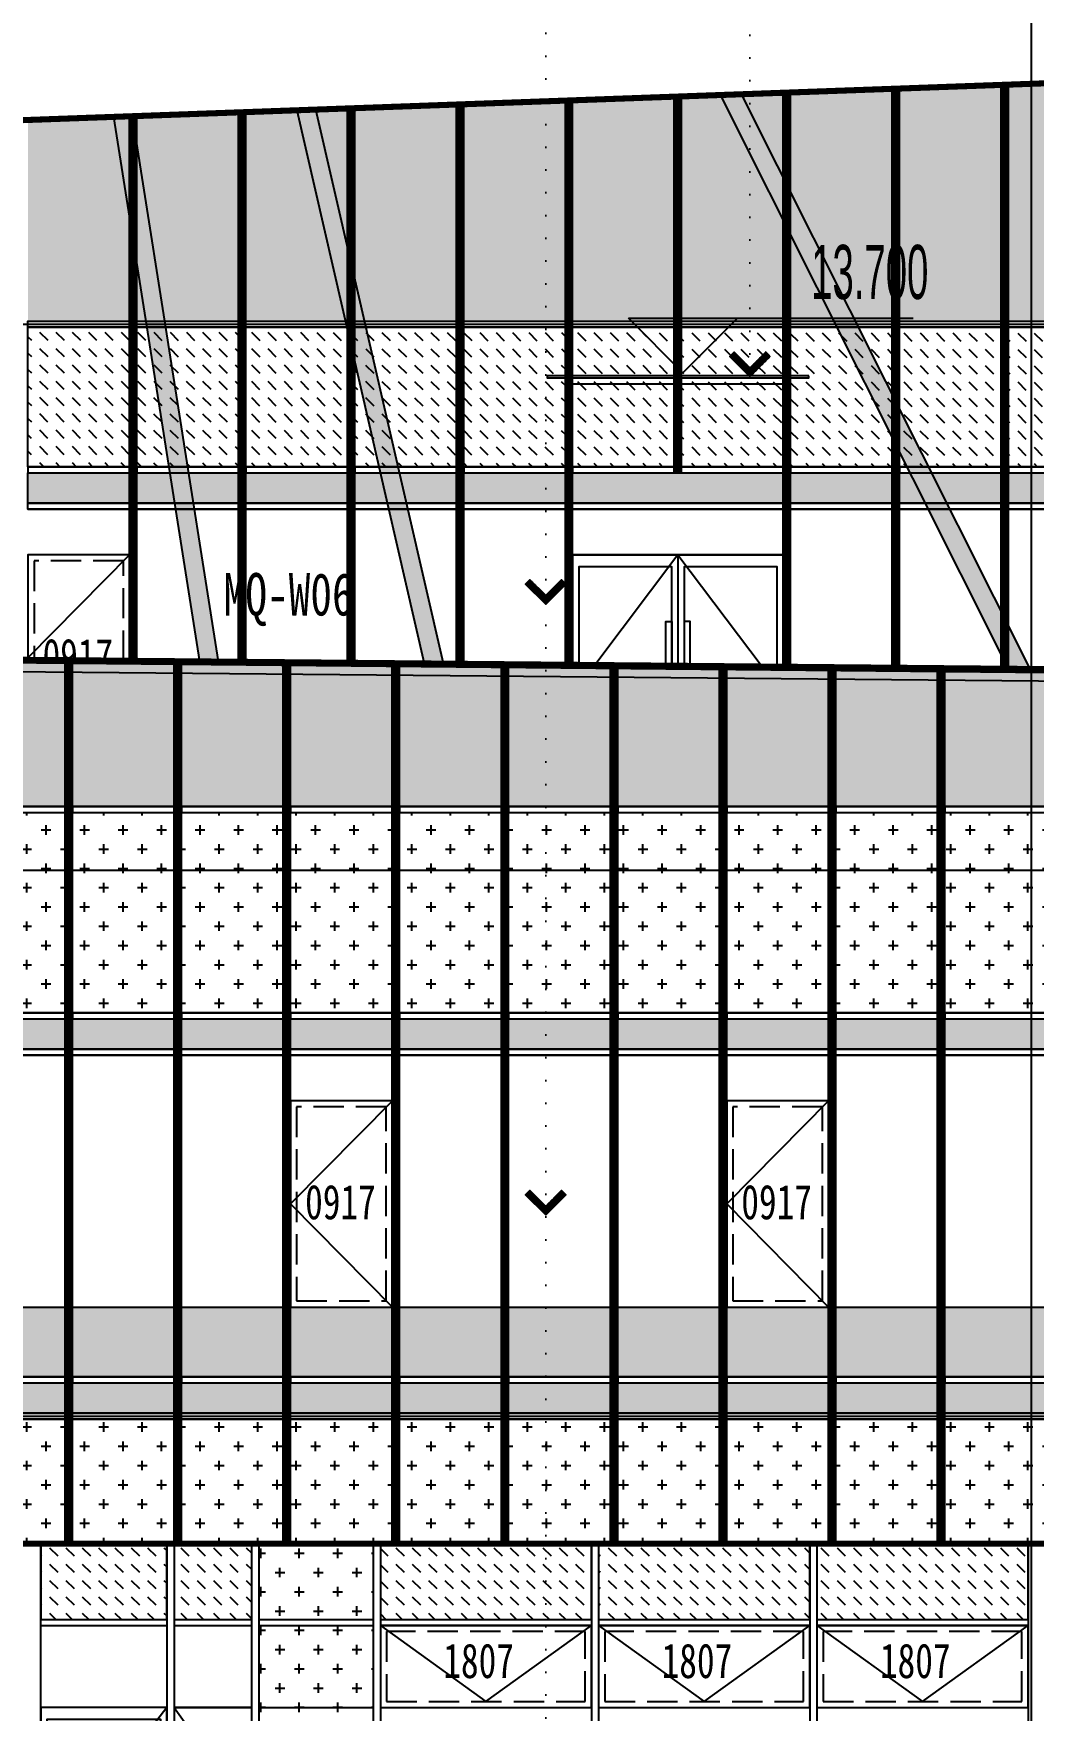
# Model space of a CAD drawing. Extents: x -483182 to 812890, y -390528 to -214858.
# Drawn here: x 51666 to 59910, y -318954 to -305134 of the extents above; entities that cross this region are included whole.
import ezdxf
from ezdxf.xclip import XClip

# ---------------------------------------------------------------- set-up
doc = ezdxf.new("R2010")
doc.units = 0
doc.header["$LTSCALE"] = 1000
doc.header["$MEASUREMENT"] = 0
doc.header["$XCLIPFRAME"] = 0
doc.linetypes.add('DASH', pattern=[0.35, 0.25, -0.1])
doc.linetypes.add('DOT2', pattern=[0.125, 0, -0.125])
for name, color, linetype in [('01-标注_标高', 200, 'Continuous'), ('01-标注_符号', 200, 'Continuous'), ('02-TEXT_标注', 130, 'Continuous'), ('05-填充_156', 156, 'Continuous'), ('05-填充_168', 168, 'Continuous'), ('05-填充_18', 18, 'Continuous'), ('05-填充_天正', 14, 'Continuous'), ('A-C_幕墙龙骨', 133, 'Continuous'), ('A-C_窗', 140, 'Continuous'), ('A-C_门', 150, 'Continuous'), ('D-铝板', 181, 'Continuous'), ('D_玻璃', 152, 'Continuous'), ('D_铝板', 181, 'Continuous'), ('E-立面轮廓', 241, 'Continuous')]:
    doc.layers.add(name, color=color, linetype=linetype)
doc.layers.add('04-不打印_辅助线', color=165, linetype='Continuous', plot=False)
doc.styles.add('_TCH_AXIS', font='STXIHEI_0.TTF', dxfattribs={"width": 0.75})
doc.styles.add('_TCH_DIM', font='ros.shx', dxfattribs={"width": 0.75, "bigfont": 'jd.shx'})
doc.styles.add('logo-3', font='', dxfattribs={"width": 0.75})
doc.styles.get("Standard").update_dxf_attribs({"font": 'STXIHEI_0.TTF', "width": 0.75})
doc.styles.get('logo-3').set_extended_font_data('SimSun')
doc.dimstyles.new('副本 ISO-1', dxfattribs={"dimtxt": 2.5, "dimasz": 1.5, "dimexe": 1.25, "dimexo": 0.625, "dimtad": 1, "dimdec": 0, "dimtxsty": 'logo-3', "dimblk": 'ARCHTICK', "dimcen": 2.5, "dimdle": 1, "dimadec": 0, "dimazin": 0, "dimtfac": 1, "dimtdec": 0, "dimtix": 1, "dimtmove": 0, "dimatfit": 3, "dimldrblk": 'AR', "dimfxl": 0, "dimarcsym": 0})
pattern_1 = [(50, (0, 0), (364.36934, -31.87817), [38.1, -419.1]), (355, (0, 0), (-70.48565, 382.1133), [30.48, -335.28]), (100.451, (30.36, -2.66), (293.885, 350.23338), [32.38, -356.18]), (46.1842, (0, 101.6), (542.1581, -84.08466), [57.15, -628.65]), (96.6356, (45.2, 94.6), (474.8085, 494.8511), [48.57, -534.27]), (351.184, (0, 101.6), (474.8092, 494.8502), [45.72, -502.92]), (21, (50.8, 76.2), (303.22976, -204.53104), [38.1, -419.1]), (326, (50.8, 76.2), (123.60406, 368.37593), [30.48, -335.28]), (71.4514, (76.07, 59.16), (426.833, 163.8457), [32.38, -356.18]), (37.5, (0, 0), (6.177207, 169.11008), [0, -331.216, 0, -340.36, 0, -336.55]), (7.5, (0, 0), (133.63933, 200.36115), [0, -194.056, 0, -323.596, 0, -128.27]), (327.5, (-113.28, 0), (271.18119, -11.45749), [0, -127, 0, -396.24, 0, -525.78]), (317.5, (-164.08, 0), (296.25836, 50.85298), [0, -165.1, 0, -263.144, 0, -373.38])]
pattern_2 = [(0, (-32250, 317429.43), (158.75, 158.75), [79.375, -238.125]), (90, (-32210.32, 317389.74), (-158.75, 158.75), [79.375, -238.125])]

# ---------------------------------------------------------------- blocks, each defined once
blk = doc.blocks.new('rytesy')
at = {"layer": '05-填充_18', "const_width": 60}
for points in [[(29610, -7550), (29610, -269)], [(30509, -7550), (30509, -277)], [(31408, -7550), (31408, -286)], [(32307, -7550), (32307, -294)], [(33206, -7550), (33206, -302)], [(34105, -7550), (34105, -310)], [(35004, -7550), (35004, -318)], [(35903, -7550), (35903, -327)], [(36802, -7550), (36802, -335)]]:
    blk.add_lwpolyline(points, dxfattribs=at)
at = {"layer": 'A-C_幕墙龙骨'}
for p, q in [((29580, -7550), (29580, -269)), ((29640, -7550), (29640, -270)), ((30479, -7550), (30479, -277)), ((30539, -7550), (30539, -278)), ((31378, -7550), (31378, -285)), ((31438, -7550), (31438, -286)), ((32277, -7550), (32277, -294)), ((32337, -7550), (32337, -294)), ((33176, -7550), (33176, -302)), ((33236, -7550), (33236, -302)), ((34075, -7550), (34075, -310)), ((34135, -7550), (34135, -310)), ((34974, -7550), (34974, -318)), ((35034, -7550), (35034, -319)), ((35873, -7550), (35873, -326)), ((35933, -7550), (35933, -327)), ((36772, -7550), (36772, -334)), ((36832, -7550), (36832, -335))]:
    blk.add_line(p, q, dxfattribs=at)
blk = doc.blocks.new('*U722')
blk.add_lwpolyline([(0, 0), (840, 0), (840, 1700), (0, 1700)], close=True)
blk.add_lwpolyline([(840, 1700), (0, 850), (840, 0)])
at = {"linetype": 'DASH'}
blk.add_lwpolyline([(50, 50), (790, 50), (790, 1650), (50, 1650)], close=True, dxfattribs=at)
at = {"layer": '04-不打印_辅助线', "width": 0.75}
blk.add_text('0917', height=285.4, dxfattribs=at).set_placement((121, 723))
blk = doc.blocks.new('A$C5BC7050D')
for points in [[(-1735, 0), (5, 0), (5, 2300), (-1735, 2300)], [(-915, 100), (-915, 2200), (-1685, 2200), (-1685, 100)], [(-815, 100), (-45, 100), (-45, 2200), (-815, 2200)], [(-915, 550), (-965, 550), (-965, 1750), (-915, 1750)], [(-815, 550), (-765, 550), (-765, 1750), (-815, 1750)]]:
    blk.add_lwpolyline(points, close=True)
for points in [[(-865, 2300), (-1735, 1150), (-865, 0)], [(-865, 2300), (-865, 0)], [(-865, 2300), (5, 1150), (-865, 0)]]:
    blk.add_lwpolyline(points)
at = {"layer": '04-不打印_辅助线', "style": '_TCH_AXIS', "width": 0.75}
blk.add_text('WM1823', height=285.4, dxfattribs=at).set_placement((-1433, 920))
blk = doc.blocks.new('*U20')
at = {"layer": '05-填充_156'}
h = blk.add_hatch(dxfattribs=at)
h.set_pattern_fill('DASH', color=256, scale=100, angle=315)
h.set_pattern_definition([(315, (536, 309054.43), (134.703842, -3e-14), [95.25, -95.25])])
h.paths.add_polyline_path([(0, 1500), (840, 1500), (840, 350), (0, 350)])
at = {"layer": '05-填充_168'}
h = blk.add_hatch(color=256, dxfattribs=at)
h.dxf.hatch_style = 1
h.paths.add_polyline_path([(0, 300), (840, 300), (840, 50), (0, 50)])
for points in [[(0, 1550), (840, 1550)], [(0, 1500), (840, 1500)], [(0, 350), (840, 350)], [(0, 300), (840, 300)], [(0, 50), (840, 50)], [(0, 0), (840, 0)]]:
    blk.add_lwpolyline(points)
for points in [[(840, 1500), (0, 1500), (0, 1550), (840, 1550)], [(0, 1500), (840, 1500), (840, 350), (0, 350)], [(0, 300), (840, 300), (840, 350), (0, 350)], [(0, 300), (840, 300), (840, 50), (0, 50)], [(840, 0), (0, 0), (0, 50), (840, 50)]]:
    blk.add_lwpolyline(points, close=True)
blk = doc.blocks.new('*U26')
at = {"layer": 'A-C_窗'}
blk.add_blockref('*U20', (-420, -775), dxfattribs=at)
blk = doc.blocks.new('*U27')
at = {"layer": 'A-C_窗', "color": 0, "linetype": 'ByBlock', "lineweight": -2, "transparency": 16777216}
for p in [(0, 0), (900, 0), (1800, 0), (2700, 0), (3600, 0), (4500, 0), (5400, 0)]:
    blk.add_blockref('*U26', p, dxfattribs=at)
blk = doc.blocks.new('A$C3079105B')
at = {"layer": '05-填充_18'}
h = blk.add_hatch(color=256, dxfattribs=at)
h.dxf.hatch_style = 1
h.paths.add_polyline_path([(27000, -4575), (29327, 1820), (29473, 1767), (27164, -4577)])
h.paths.add_polyline_path([(25237, -4575), (26459, 1714), (26612, 1685), (25395, -4577)])
h.paths.add_polyline_path([(25190, -4575), (25015, -4573), (21960, 1500), (22098, 1571)])
h.paths.add_polyline_path([(19827, -4575), (19987, -4577), (18597, 1444), (18446, 1409)])
h.paths.add_polyline_path([(18030, -4576), (17085, 1394), (16932, 1369), (17873, -4574)])
h.paths.add_polyline_path([(14400, -4575), (14558, -4577), (15807, 1300), (15656, 1332)])
h.paths.add_polyline_path([(12757, -4575), (12913, -4576), (13421, 1239), (13267, 1253)])
h.paths.add_polyline_path([(10411, -4577), (9711, 1125), (9557, 1106), (10255, -4575)])
h.paths.add_polyline_path([(2317, -4572), (2890, 879), (3044, 863), (2473, -4573)])
h.paths.add_polyline_path([(5248, -4578), (5084, -4576), (7008, 1011), (7155, 961)])
h.paths.add_polyline_path([(6781, -4577), (6622, -4575), (7923, 1060), (8074, 1025)])
h.paths.add_polyline_path([(574, -4575), (732, -4577), (1975, 806), (1824, 841)])
for points in [[(25190, -4575), (25015, -4573), (21960, 1500), (22098, 1571)], [(18030, -4576), (17085, 1394), (16932, 1369), (17873, -4574)], [(19827, -4575), (19987, -4577), (18597, 1444), (18446, 1409)]]:
    blk.add_lwpolyline(points, close=True)
blk = doc.blocks.new('*U193')
at = {"layer": '05-填充_168'}
h = blk.add_hatch(color=256, dxfattribs=at)
h.dxf.hatch_style = 1
h.paths.add_polyline_path([(0, 300), (1740, 300), (1740, 50), (0, 50)])
for points in [[(0, 350), (1740, 350)], [(0, 300), (1740, 300)], [(0, 50), (1740, 50)], [(0, 0), (1740, 0)]]:
    blk.add_lwpolyline(points)
for points in [[(0, 300), (1740, 300), (1740, 350), (0, 350)], [(0, 300), (1740, 300), (1740, 50), (0, 50)], [(1740, 0), (0, 0), (0, 50), (1740, 50)]]:
    blk.add_lwpolyline(points, close=True)
blk = doc.blocks.new('*U194')
at = {"layer": 'D_玻璃'}
blk.add_lwpolyline([(-2010, 168), (150, 168), (150, 150), (-2010, 150)], close=True, dxfattribs=at)
at = {"layer": 'D_铝板'}
blk.add_line((-1800, 100), (-60, 100), dxfattribs=at)
for points in [[(-1860, 150), (-1800, 150), (-1800, 0), (-1860, 0), (-1860, 150)], [(-60, 150), (0, 150), (0, 0), (-60, 0), (-60, 150)]]:
    blk.add_lwpolyline(points, dxfattribs=at)
for points in [[(-1857, 147), (-1803, 147), (-1803, 3), (-1857, 3)], [(-57, 147), (-3, 147), (-3, 3), (-57, 3)]]:
    blk.add_lwpolyline(points, close=True, dxfattribs=at)
blk = doc.blocks.new('*U29')
at = {"layer": 'A-C_窗'}
blk.add_blockref('*U20', (-420, -775), dxfattribs=at)
blk = doc.blocks.new('*U23')
at = {"layer": '05-填充_156'}
h = blk.add_hatch(dxfattribs=at)
h.set_pattern_fill('DASH', color=256, scale=100, angle=315)
h.set_pattern_definition([(315, (536, 309054.43), (134.703842, -3e-14), [95.25, -95.25])])
h.paths.add_polyline_path([(0, 1500), (840, 1500), (840, 350), (0, 350)])
at = {"layer": '05-填充_168'}
h = blk.add_hatch(color=256, dxfattribs=at)
h.dxf.hatch_style = 1
h.paths.add_polyline_path([(0, 300), (840, 300), (840, 50), (0, 50)])
for points in [[(0, 1550), (840, 1550)], [(0, 1500), (840, 1500)], [(0, 350), (840, 350)], [(0, 300), (840, 300)], [(0, 50), (840, 50)], [(0, 0), (840, 0)]]:
    blk.add_lwpolyline(points)
for points in [[(840, 1500), (0, 1500), (0, 1550), (840, 1550)], [(0, 1500), (840, 1500), (840, 350), (0, 350)], [(0, 300), (840, 300), (840, 350), (0, 350)], [(0, 300), (840, 300), (840, 50), (0, 50)], [(840, 0), (0, 0), (0, 50), (840, 50)]]:
    blk.add_lwpolyline(points, close=True)
blk = doc.blocks.new('*U28')
at = {"layer": 'A-C_窗'}
ref = blk.add_blockref('*U23', (-420, -775), dxfattribs=at)
XClip(ref).set_block_clipping_path([(-0.0000001188, 350), (839.9999998812, 1550)])
blk = doc.blocks.new('kjtdkyu')
at = {"layer": '05-填充_156'}
h = blk.add_hatch(dxfattribs=at)
h.set_pattern_fill('CROSS', color=136, scale=100)
h.set_pattern_definition([(0, (-22560.5, 354870.43), (158.75, 158.75), [79.375, -238.125]), (90, (-22520.81, 354830.74), (-158.75, 158.75), [79.375, -238.125])])
h.paths.add_polyline_path([(870, 5331), (0, 5300), (0, 4225), (870, 4225)])
h.paths.add_polyline_path([(1770, 5364), (930, 5333), (930, 4225), (1770, 4225)])
h.paths.add_polyline_path([(2670, 5396), (1830, 5366), (1830, 4225), (2670, 4225)])
h.paths.add_polyline_path([(3570, 5428), (2730, 5398), (2730, 4225), (3570, 4225)])
h.paths.add_polyline_path([(4470, 5461), (3630, 5430), (3630, 4225), (4470, 4225)])
h.paths.add_polyline_path([(5370, 5493), (4530, 5463), (4530, 4225), (5370, 4225)])
h.paths.add_polyline_path([(6270, 5525), (5430, 5495), (5430, 4225), (6270, 4225)])
h.paths.add_polyline_path([(7170, 5558), (6330, 5528), (6330, 4225), (7170, 4225)])
h.paths.add_polyline_path([(8070, 5590), (7230, 5560), (7230, 4225), (8070, 4225)])
h.paths.add_polyline_path([(8970, 5622), (8130, 5592), (8130, 4225), (8970, 4225)])
h.paths.add_polyline_path([(9870, 5655), (9030, 5625), (9030, 4225), (9870, 4225)])
h.paths.add_polyline_path([(10770, 5687), (9930, 5657), (9930, 4225), (10770, 4225)])
h.paths.add_polyline_path([(11670, 5720), (10830, 5689), (10830, 4225), (11670, 4225)])
h.paths.add_polyline_path([(12570, 5752), (11730, 5722), (11730, 4225), (12570, 4225)])
h.paths.add_polyline_path([(13470, 5784), (12630, 5754), (12630, 4225), (13470, 4225)])
h.paths.add_polyline_path([(14370, 5817), (13530, 5786), (13530, 4225), (14370, 4225)])
h.paths.add_polyline_path([(15270, 5849), (14430, 5819), (14430, 4225), (15270, 4225)])
h.paths.add_polyline_path([(16170, 5881), (15330, 5851), (15330, 4225), (16170, 4225)])
h.paths.add_polyline_path([(17070, 5914), (16230, 5883), (16230, 4225), (17070, 4225)])
h.paths.add_polyline_path([(17970, 5946), (17130, 5916), (17130, 4225), (17970, 4225)])
h.paths.add_polyline_path([(18870, 5978), (18030, 5948), (18030, 4225), (18870, 4225)])
h.paths.add_polyline_path([(19770, 6011), (18930, 5980), (18930, 4225), (19770, 4225)])
h.paths.add_polyline_path([(20670, 6043), (19830, 6013), (19830, 4225), (20670, 4225)])
h.paths.add_polyline_path([(21570, 6075), (20730, 6045), (20730, 4225), (21570, 4225)])
h.paths.add_polyline_path([(22470, 6108), (21630, 6078), (21630, 4225), (22470, 4225)])
h.paths.add_polyline_path([(23370, 6140), (22530, 6110), (22530, 4225), (23370, 4225)])
h.paths.add_polyline_path([(24270, 6172), (23430, 6142), (23430, 4225), (24270, 4225)])
h.paths.add_polyline_path([(25170, 6205), (24330, 6175), (24330, 4225), (25170, 4225)])
h.paths.add_polyline_path([(26070, 6237), (25230, 6207), (25230, 4225), (26070, 4225)])
h.paths.add_polyline_path([(26970, 6270), (26130, 6239), (26130, 4225), (26970, 4225)])
h.paths.add_polyline_path([(27870, 6302), (27030, 6272), (27030, 4225), (27870, 4225)])
h.paths.add_polyline_path([(28770, 6334), (27930, 6304), (27930, 4225), (28770, 4225)])
h.paths.add_polyline_path([(29670, 6367), (28830, 6336), (28830, 4225), (29670, 4225)])
h.paths.add_polyline_path([(30600, 6400), (29730, 6369), (29730, 4225), (30600, 4225)])
at = {"layer": '05-填充_18', "const_width": 60}
for points in [[(21600, 2975), (21600, 6076)], [(22500, 0), (22500, 6109)], [(23400, 0), (23400, 6141)], [(24300, 0), (24300, 6174)], [(17100, 0), (17100, 5915)], [(18000, 0), (18000, 5947)], [(18900, 0), (18900, 5979)], [(19800, 0), (19800, 6012)], [(20700, 0), (20700, 6044)]]:
    blk.add_lwpolyline(points, dxfattribs=at)
at = {"layer": 'A-C_幕墙龙骨'}
for points in [[(22470, 0), (22470, 6108)], [(22530, 0), (22530, 6110)], [(23370, 0), (23370, 6140)], [(23430, 0), (23430, 6142)], [(24270, 0), (24270, 6172)], [(24330, 0), (24330, 6175)], [(17970, 0), (17970, 5946)], [(18030, 0), (18030, 5948)], [(18870, 0), (18870, 5978)], [(18930, 0), (18930, 5980)], [(19770, 0), (19770, 6011)], [(19830, 0), (19830, 6013)], [(20670, 0), (20670, 6043)], [(20730, 0), (20730, 6045)], [(21570, 2975), (21570, 6075)], [(21630, 2975), (21630, 6078)], [(17070, 0), (17070, 5914)], [(17130, 0), (17130, 5916)]]:
    blk.add_lwpolyline(points, dxfattribs=at)
at = {"layer": 'A-C_窗'}
blk.add_line((20730, 2300), (22470, 2300), dxfattribs=at)
blk.add_lwpolyline([(30600, 0), (30600, 6400), (0, 5300)], dxfattribs=at)
at = {"layer": 'A-C_窗', "color": 0, "linetype": 'ByBlock', "lineweight": -2, "transparency": 16777216}
for name, p in [('*U29', (16650, 3450)), ('*U29', (17550, 3450)), ('*U29', (18450, 3450)), ('*U29', (19350, 3450)), ('*U29', (20250, 3450)), ('*U28', (21150, 3450)), ('*U28', (22050, 3450)), ('*U29', (22950, 3450))]:
    blk.add_blockref(name, p, dxfattribs=at)
at = {"layer": 'A-C_窗'}
for name, p in [('*U27', (23850, 3450)), ('*U193', (20730, 2675)), ('*U722', (16230, 600))]:
    blk.add_blockref(name, p, dxfattribs=at)
at = {"layer": 'A-C_门'}
blk.add_blockref('A$C5BC7050D', (22465, 0), dxfattribs=at)
at = {"layer": 'D-铝板'}
blk.add_blockref('A$C3079105B', (0, 4575), dxfattribs=at)
at = {"layer": 'D_铝板', "xscale": -1}
blk.add_blockref('*U194', (20670, 3607), dxfattribs=at)
blk = doc.blocks.new('wm1027')
for points in [[(0, -2700), (1040, -2700), (1040, 0), (0, 0)], [(50, -2600), (990, -2600), (990, -100), (50, -100)], [(890, -2150), (940, -2150), (940, -950), (890, -950)]]:
    blk.add_lwpolyline(points, close=True)
blk.add_lwpolyline([(1040, 0), (0, -1350), (1040, -2700)])
at = {"layer": '04-不打印_辅助线', "width": 0.75}
blk.add_text('WM1027', height=285.4, dxfattribs=at).set_placement((-61, -1775))
blk = doc.blocks.new('_ArchTick')
at = {"color": 0, "linetype": 'ByBlock', "const_width": 0.4}
blk.add_lwpolyline([(-0.5, -0.5), (0.5, 0.5)], dxfattribs=at)
blk = doc.blocks.new('*X6')
at = {"color": 0}
for p, q in [((-1012.3116, 1692.7221), (-1012.3116, 1692.7226)), ((-1012.3115, 1692.7227), (-1012.2838, 1692.7227)), ((-1012.3111, 1692.7217), (-1012.2828, 1692.7217)), ((-1012.3106, 1692.7211), (-1012.3106, 1692.7236)), ((-1012.3105, 1692.7237), (-1012.2848, 1692.7237)), ((-1012.3101, 1692.7207), (-1012.2818, 1692.7207)), ((-1012.3096, 1692.7201), (-1012.3096, 1692.7246)), ((-1012.3095, 1692.7247), (-1012.2858, 1692.7247)), ((-1012.3091, 1692.7197), (-1012.2808, 1692.7197)), ((-1012.3086, 1692.7191), (-1012.3086, 1692.7256)), ((-1012.3085, 1692.7257), (-1012.2868, 1692.7257)), ((-1012.3081, 1692.7187), (-1012.2798, 1692.7187)), ((-1012.3076, 1692.7181), (-1012.3076, 1692.7266)), ((-1012.3075, 1692.7267), (-1012.2878, 1692.7267)), ((-1012.3071, 1692.7177), (-1012.2788, 1692.7177)), ((-1012.3066, 1692.7171), (-1012.3066, 1692.7276)), ((-1012.3065, 1692.7277), (-1012.2888, 1692.7277)), ((-1012.3061, 1692.7167), (-1012.2778, 1692.7167)), ((-1012.3056, 1692.7161), (-1012.3056, 1692.7286)), ((-1012.3055, 1692.7287), (-1012.2898, 1692.7287)), ((-1012.3051, 1692.7157), (-1012.2768, 1692.7157)), ((-1012.3046, 1692.7151), (-1012.3046, 1692.7296)), ((-1012.3045, 1692.7297), (-1012.2908, 1692.7297)), ((-1012.3041, 1692.7147), (-1012.2758, 1692.7147)), ((-1012.3036, 1692.7141), (-1012.3036, 1692.7306)), ((-1012.3035, 1692.7307), (-1012.2918, 1692.7307)), ((-1012.3031, 1692.7137), (-1012.2748, 1692.7137)), ((-1012.3026, 1692.7131), (-1012.3026, 1692.7316)), ((-1012.3025, 1692.7317), (-1012.2928, 1692.7317)), ((-1012.3021, 1692.7127), (-1012.2738, 1692.7127)), ((-1012.3016, 1692.7121), (-1012.3016, 1692.7326)), ((-1012.3015, 1692.7327), (-1012.2938, 1692.7327)), ((-1012.3011, 1692.7117), (-1012.2728, 1692.7117)), ((-1012.3006, 1692.7111), (-1012.3006, 1692.7336)), ((-1012.3005, 1692.7337), (-1012.2948, 1692.7337)), ((-1012.2996, 1692.7101), (-1012.2996, 1692.7346)), ((-1012.2995, 1692.7347), (-1012.2958, 1692.7347)), ((-1012.2986, 1692.7091), (-1012.2986, 1692.7356)), ((-1012.2985, 1692.7357), (-1012.2968, 1692.7357)), ((-1012.2976, 1692.7081), (-1012.2976, 1692.7364)), ((-1012.2966, 1692.7071), (-1012.2966, 1692.7354)), ((-1012.2956, 1692.7061), (-1012.2956, 1692.7344)), ((-1012.2946, 1692.7051), (-1012.2946, 1692.7334)), ((-1012.2936, 1692.7041), (-1012.2936, 1692.7324)), ((-1012.2926, 1692.7031), (-1012.2926, 1692.7314)), ((-1012.2916, 1692.7021), (-1012.2916, 1692.7304)), ((-1012.2906, 1692.7011), (-1012.2906, 1692.7294)), ((-1012.2896, 1692.7001), (-1012.2896, 1692.7284)), ((-1012.2886, 1692.6991), (-1012.2886, 1692.7274)), ((-1012.2876, 1692.6981), (-1012.2876, 1692.7264)), ((-1012.2866, 1692.6971), (-1012.2866, 1692.7254)), ((-1012.2856, 1692.6961), (-1012.2856, 1692.7244)), ((-1012.2846, 1692.6951), (-1012.2846, 1692.7234)), ((-1012.2836, 1692.6941), (-1012.2836, 1692.7224)), ((-1012.2826, 1692.6931), (-1012.2826, 1692.7214)), ((-1012.2816, 1692.6921), (-1012.2816, 1692.7204)), ((-1012.2806, 1692.6911), (-1012.2806, 1692.7194)), ((-1012.2796, 1692.6901), (-1012.2796, 1692.7184)), ((-1012.2786, 1692.6891), (-1012.2786, 1692.7174)), ((-1012.2776, 1692.6881), (-1012.2776, 1692.7164)), ((-1012.2766, 1692.6871), (-1012.2766, 1692.7154)), ((-1012.2756, 1692.6861), (-1012.2756, 1692.7144)), ((-1012.2746, 1692.6851), (-1012.2746, 1692.7134)), ((-1012.2736, 1692.6841), (-1012.2736, 1692.7124)), ((-1012.2726, 1692.6831), (-1012.2726, 1692.7114)), ((-1012.3001, 1692.7107), (-1012.2718, 1692.7107)), ((-1012.2991, 1692.7097), (-1012.2708, 1692.7097)), ((-1012.2981, 1692.7087), (-1012.2698, 1692.7087)), ((-1012.2971, 1692.7077), (-1012.2688, 1692.7077)), ((-1012.2961, 1692.7067), (-1012.2678, 1692.7067)), ((-1012.2951, 1692.7057), (-1012.2668, 1692.7057)), ((-1012.2941, 1692.7047), (-1012.2658, 1692.7047)), ((-1012.2931, 1692.7037), (-1012.2648, 1692.7037)), ((-1012.2921, 1692.7027), (-1012.2638, 1692.7027)), ((-1012.2911, 1692.7017), (-1012.2628, 1692.7017)), ((-1012.2901, 1692.7007), (-1012.2618, 1692.7007)), ((-1012.2891, 1692.6997), (-1012.2608, 1692.6997)), ((-1012.2881, 1692.6987), (-1012.2598, 1692.6987)), ((-1012.2871, 1692.6977), (-1012.2588, 1692.6977)), ((-1012.2861, 1692.6967), (-1012.2578, 1692.6967)), ((-1012.2851, 1692.6957), (-1012.2568, 1692.6957)), ((-1012.2841, 1692.6947), (-1012.2558, 1692.6947)), ((-1012.2831, 1692.6937), (-1012.2548, 1692.6937)), ((-1012.2821, 1692.6927), (-1012.2538, 1692.6927)), ((-1012.2811, 1692.6917), (-1012.2528, 1692.6917)), ((-1012.2801, 1692.6907), (-1012.2518, 1692.6907)), ((-1012.2791, 1692.6897), (-1012.2508, 1692.6897)), ((-1012.2781, 1692.6887), (-1012.2498, 1692.6887)), ((-1012.2771, 1692.6877), (-1012.2488, 1692.6877)), ((-1012.2761, 1692.6867), (-1012.2478, 1692.6867)), ((-1012.2751, 1692.6857), (-1012.2468, 1692.6857)), ((-1012.2741, 1692.6847), (-1012.2458, 1692.6847)), ((-1012.2736, 1692.6557), (-1012.2453, 1692.6557)), ((-1012.2736, 1692.6274), (-1012.2736, 1692.6557)), ((-1012.2731, 1692.6837), (-1012.2448, 1692.6837)), ((-1012.2726, 1692.6567), (-1012.2443, 1692.6567)), ((-1012.2726, 1692.6284), (-1012.2726, 1692.6567)), ((-1012.2721, 1692.6827), (-1012.2438, 1692.6827)), ((-1012.2716, 1692.6821), (-1012.2716, 1692.7104)), ((-1012.2716, 1692.6577), (-1012.2433, 1692.6577)), ((-1012.2716, 1692.6294), (-1012.2716, 1692.6577)), ((-1012.2711, 1692.6817), (-1012.2428, 1692.6817)), ((-1012.2706, 1692.6811), (-1012.2706, 1692.7094)), ((-1012.2706, 1692.6587), (-1012.2423, 1692.6587)), ((-1012.2706, 1692.6304), (-1012.2706, 1692.6587)), ((-1012.2701, 1692.6807), (-1012.2418, 1692.6807)), ((-1012.2696, 1692.6801), (-1012.2696, 1692.7084)), ((-1012.2696, 1692.6597), (-1012.2413, 1692.6597)), ((-1012.2696, 1692.6314), (-1012.2696, 1692.6597)), ((-1012.2691, 1692.6797), (-1012.2408, 1692.6797)), ((-1012.2686, 1692.6791), (-1012.2686, 1692.7074)), ((-1012.2686, 1692.6607), (-1012.2403, 1692.6607)), ((-1012.2686, 1692.6324), (-1012.2686, 1692.6607)), ((-1012.2681, 1692.6787), (-1012.2398, 1692.6787)), ((-1012.2676, 1692.6781), (-1012.2676, 1692.7064)), ((-1012.2676, 1692.6617), (-1012.2393, 1692.6617)), ((-1012.2676, 1692.6334), (-1012.2676, 1692.6617)), ((-1012.2671, 1692.6777), (-1012.2388, 1692.6777)), ((-1012.2666, 1692.6771), (-1012.2666, 1692.7054)), ((-1012.2666, 1692.6627), (-1012.2383, 1692.6627)), ((-1012.2666, 1692.6344), (-1012.2666, 1692.6627)), ((-1012.2661, 1692.6767), (-1012.2378, 1692.6767)), ((-1012.2656, 1692.6761), (-1012.2656, 1692.7044)), ((-1012.2656, 1692.6637), (-1012.2373, 1692.6637)), ((-1012.2656, 1692.6354), (-1012.2656, 1692.6637)), ((-1012.2651, 1692.6757), (-1012.2368, 1692.6757)), ((-1012.2646, 1692.6751), (-1012.2646, 1692.7034)), ((-1012.2646, 1692.6647), (-1012.2363, 1692.6647)), ((-1012.2646, 1692.6364), (-1012.2646, 1692.6647)), ((-1012.2641, 1692.6747), (-1012.2358, 1692.6747)), ((-1012.2636, 1692.6741), (-1012.2636, 1692.7024)), ((-1012.2636, 1692.6657), (-1012.2353, 1692.6657)), ((-1012.2636, 1692.6374), (-1012.2636, 1692.6657)), ((-1012.2631, 1692.6737), (-1012.2348, 1692.6737)), ((-1012.2626, 1692.6731), (-1012.2626, 1692.7014)), ((-1012.2626, 1692.6667), (-1012.2343, 1692.6667)), ((-1012.2626, 1692.6384), (-1012.2626, 1692.6667)), ((-1012.2621, 1692.6727), (-1012.2338, 1692.6727)), ((-1012.2616, 1692.6721), (-1012.2616, 1692.7004)), ((-1012.2616, 1692.6677), (-1012.2333, 1692.6677)), ((-1012.2616, 1692.6394), (-1012.2616, 1692.6677)), ((-1012.2611, 1692.6717), (-1012.2328, 1692.6717)), ((-1012.2606, 1692.6711), (-1012.2606, 1692.6994)), ((-1012.2606, 1692.6687), (-1012.2323, 1692.6687)), ((-1012.2606, 1692.6404), (-1012.2606, 1692.6687)), ((-1012.2601, 1692.6707), (-1012.2318, 1692.6707)), ((-1012.2596, 1692.6701), (-1012.2596, 1692.6984)), ((-1012.2596, 1692.6697), (-1012.2313, 1692.6697)), ((-1012.2596, 1692.6414), (-1012.2596, 1692.6697)), ((-1012.2586, 1692.6424), (-1012.2586, 1692.6974)), ((-1012.2576, 1692.6434), (-1012.2576, 1692.6964)), ((-1012.2566, 1692.6444), (-1012.2566, 1692.6954)), ((-1012.2556, 1692.6454), (-1012.2556, 1692.6944)), ((-1012.2546, 1692.6464), (-1012.2546, 1692.6934)), ((-1012.2536, 1692.6474), (-1012.2536, 1692.6924)), ((-1012.2526, 1692.6484), (-1012.2526, 1692.6914)), ((-1012.2516, 1692.6494), (-1012.2516, 1692.6904)), ((-1012.2506, 1692.6504), (-1012.2506, 1692.6894)), ((-1012.2496, 1692.6514), (-1012.2496, 1692.6884)), ((-1012.2486, 1692.6524), (-1012.2486, 1692.6874)), ((-1012.2476, 1692.6534), (-1012.2476, 1692.6864)), ((-1012.2466, 1692.6544), (-1012.2466, 1692.6854)), ((-1012.2456, 1692.6554), (-1012.2456, 1692.6844)), ((-1012.2446, 1692.6564), (-1012.2446, 1692.6834)), ((-1012.2436, 1692.6574), (-1012.2436, 1692.6824)), ((-1012.2426, 1692.6584), (-1012.2426, 1692.6814)), ((-1012.2416, 1692.6594), (-1012.2416, 1692.6804)), ((-1012.2406, 1692.6604), (-1012.2406, 1692.6794)), ((-1012.2396, 1692.6614), (-1012.2396, 1692.6784)), ((-1012.2386, 1692.6624), (-1012.2386, 1692.6774)), ((-1012.2376, 1692.6634), (-1012.2376, 1692.6764)), ((-1012.2366, 1692.6644), (-1012.2366, 1692.6754)), ((-1012.2356, 1692.6654), (-1012.2356, 1692.6744)), ((-1012.2346, 1692.6664), (-1012.2346, 1692.6734)), ((-1012.2336, 1692.6674), (-1012.2336, 1692.6724)), ((-1012.2326, 1692.6684), (-1012.2326, 1692.6714)), ((-1012.2316, 1692.6694), (-1012.2316, 1692.6704)), ((-1012.3116, 1692.6177), (-1012.2833, 1692.6177)), ((-1012.3116, 1692.6172), (-1012.3116, 1692.6177)), ((-1012.3111, 1692.6167), (-1012.2843, 1692.6167)), ((-1012.3106, 1692.6187), (-1012.2823, 1692.6187)), ((-1012.3106, 1692.6162), (-1012.3106, 1692.6187)), ((-1012.3101, 1692.6157), (-1012.2853, 1692.6157)), ((-1012.3096, 1692.6197), (-1012.2813, 1692.6197)), ((-1012.3096, 1692.6152), (-1012.3096, 1692.6197)), ((-1012.3091, 1692.6147), (-1012.2863, 1692.6147)), ((-1012.3086, 1692.6207), (-1012.2803, 1692.6207)), ((-1012.3086, 1692.6142), (-1012.3086, 1692.6207)), ((-1012.3081, 1692.6137), (-1012.2873, 1692.6137)), ((-1012.3076, 1692.6217), (-1012.2793, 1692.6217)), ((-1012.3076, 1692.6132), (-1012.3076, 1692.6217)), ((-1012.3071, 1692.6127), (-1012.2883, 1692.6127)), ((-1012.3066, 1692.6227), (-1012.2783, 1692.6227)), ((-1012.3066, 1692.6122), (-1012.3066, 1692.6227)), ((-1012.3061, 1692.6117), (-1012.2893, 1692.6117)), ((-1012.3056, 1692.6237), (-1012.2773, 1692.6237)), ((-1012.3056, 1692.6112), (-1012.3056, 1692.6237)), ((-1012.3051, 1692.6107), (-1012.2903, 1692.6107)), ((-1012.3046, 1692.6247), (-1012.2763, 1692.6247)), ((-1012.3046, 1692.6102), (-1012.3046, 1692.6247)), ((-1012.3041, 1692.6097), (-1012.2913, 1692.6097)), ((-1012.3036, 1692.6257), (-1012.2753, 1692.6257)), ((-1012.3036, 1692.6092), (-1012.3036, 1692.6257)), ((-1012.3031, 1692.6087), (-1012.2923, 1692.6087)), ((-1012.3026, 1692.6267), (-1012.2743, 1692.6267)), ((-1012.3026, 1692.6082), (-1012.3026, 1692.6267)), ((-1012.3021, 1692.6077), (-1012.2933, 1692.6077)), ((-1012.3016, 1692.6277), (-1012.2733, 1692.6277)), ((-1012.3016, 1692.6072), (-1012.3016, 1692.6277)), ((-1012.3011, 1692.6067), (-1012.2943, 1692.6067)), ((-1012.3006, 1692.6287), (-1012.2723, 1692.6287)), ((-1012.3006, 1692.6062), (-1012.3006, 1692.6287)), ((-1012.3001, 1692.6057), (-1012.2953, 1692.6057)), ((-1012.2996, 1692.6297), (-1012.2713, 1692.6297)), ((-1012.2996, 1692.6052), (-1012.2996, 1692.6297)), ((-1012.2991, 1692.6047), (-1012.2963, 1692.6047)), ((-1012.2986, 1692.6307), (-1012.2703, 1692.6307)), ((-1012.2986, 1692.6042), (-1012.2986, 1692.6307)), ((-1012.2981, 1692.6037), (-1012.2973, 1692.6037)), ((-1012.2976, 1692.6317), (-1012.2693, 1692.6317)), ((-1012.2976, 1692.6034), (-1012.2976, 1692.6317)), ((-1012.2966, 1692.6327), (-1012.2683, 1692.6327)), ((-1012.2966, 1692.6044), (-1012.2966, 1692.6327)), ((-1012.2956, 1692.6337), (-1012.2673, 1692.6337)), ((-1012.2956, 1692.6054), (-1012.2956, 1692.6337)), ((-1012.2946, 1692.6347), (-1012.2663, 1692.6347)), ((-1012.2946, 1692.6064), (-1012.2946, 1692.6347)), ((-1012.2936, 1692.6357), (-1012.2653, 1692.6357)), ((-1012.2936, 1692.6074), (-1012.2936, 1692.6357)), ((-1012.2926, 1692.6367), (-1012.2643, 1692.6367)), ((-1012.2926, 1692.6084), (-1012.2926, 1692.6367)), ((-1012.2916, 1692.6377), (-1012.2633, 1692.6377)), ((-1012.2916, 1692.6094), (-1012.2916, 1692.6377)), ((-1012.2906, 1692.6387), (-1012.2623, 1692.6387)), ((-1012.2906, 1692.6104), (-1012.2906, 1692.6387)), ((-1012.2896, 1692.6397), (-1012.2613, 1692.6397)), ((-1012.2896, 1692.6114), (-1012.2896, 1692.6397)), ((-1012.2886, 1692.6407), (-1012.2603, 1692.6407)), ((-1012.2886, 1692.6124), (-1012.2886, 1692.6407)), ((-1012.2876, 1692.6417), (-1012.2593, 1692.6417)), ((-1012.2876, 1692.6134), (-1012.2876, 1692.6417)), ((-1012.2866, 1692.6427), (-1012.2583, 1692.6427)), ((-1012.2866, 1692.6144), (-1012.2866, 1692.6427)), ((-1012.2856, 1692.6437), (-1012.2573, 1692.6437)), ((-1012.2856, 1692.6154), (-1012.2856, 1692.6437)), ((-1012.2846, 1692.6447), (-1012.2563, 1692.6447)), ((-1012.2846, 1692.6164), (-1012.2846, 1692.6447)), ((-1012.2836, 1692.6457), (-1012.2553, 1692.6457)), ((-1012.2836, 1692.6174), (-1012.2836, 1692.6457)), ((-1012.2826, 1692.6467), (-1012.2543, 1692.6467)), ((-1012.2826, 1692.6184), (-1012.2826, 1692.6467)), ((-1012.2816, 1692.6477), (-1012.2533, 1692.6477)), ((-1012.2816, 1692.6194), (-1012.2816, 1692.6477)), ((-1012.2806, 1692.6487), (-1012.2523, 1692.6487)), ((-1012.2806, 1692.6204), (-1012.2806, 1692.6487)), ((-1012.2796, 1692.6497), (-1012.2513, 1692.6497)), ((-1012.2796, 1692.6214), (-1012.2796, 1692.6497)), ((-1012.2786, 1692.6507), (-1012.2503, 1692.6507)), ((-1012.2786, 1692.6224), (-1012.2786, 1692.6507)), ((-1012.2776, 1692.6517), (-1012.2493, 1692.6517)), ((-1012.2776, 1692.6234), (-1012.2776, 1692.6517)), ((-1012.2766, 1692.6527), (-1012.2483, 1692.6527)), ((-1012.2766, 1692.6244), (-1012.2766, 1692.6527)), ((-1012.2756, 1692.6537), (-1012.2473, 1692.6537)), ((-1012.2756, 1692.6254), (-1012.2756, 1692.6537)), ((-1012.2746, 1692.6547), (-1012.2463, 1692.6547)), ((-1012.2746, 1692.6264), (-1012.2746, 1692.6547))]:
    blk.add_line(p, q, dxfattribs=at)
blk = doc.blocks.new('A-ARROW')
blk.add_lwpolyline([(0.0808, 0.0525), (0.0666, 0.0666), (0, 0), (0.0666, -0.0666), (0.0808, -0.0525), (0.0283, 0)], close=True)
at = {"rotation": 180}
blk.add_blockref('*X6', (-1012.2311, 1692.6699), dxfattribs=at)
blk = doc.blocks.new('AR')
at = {"xscale": -21.59999999986031, "yscale": 21.59999999999127, "zscale": 21.6, "rotation": 359.9999997162888}
blk.add_blockref('A-ARROW', (0, 0), dxfattribs=at)
blk = doc.blocks.new('*U721')
blk.add_lwpolyline([(0, 0), (839, 0), (839, 1700), (0, 1700)], close=True)
blk.add_lwpolyline([(839, 1700), (0, 850), (839, 0)])
at = {"linetype": 'DASH'}
blk.add_lwpolyline([(50, 50), (789, 50), (789, 1650), (50, 1650)], close=True, dxfattribs=at)
at = {"layer": '04-不打印_辅助线', "width": 0.75}
blk.add_text('0917', height=285.4, dxfattribs=at).set_placement((120, 723))
blk = doc.blocks.new('A$C2E0A5E3B')
blk.add_lwpolyline([(-5, 0), (1735, 0), (1735, 675), (-5, 675)], close=True)
for points in [[(-5, 675), (865, 50)], [(865, 50), (1735, 675)]]:
    blk.add_lwpolyline(points)
at = {"linetype": 'DASH'}
blk.add_lwpolyline([(45, 50), (1685, 50), (1685, 625), (45, 625)], close=True, dxfattribs=at)
at = {"layer": '04-不打印_辅助线', "width": 0.75}
blk.add_text('1807', height=285.4, dxfattribs=at).set_placement((514, 242))
blk = doc.blocks.new('*U529')
at = {"layer": '05-填充_156'}
h = blk.add_hatch(dxfattribs=at)
h.set_pattern_fill('DASH', color=256, scale=100, angle=315)
h.set_pattern_definition([(315, (16375, 318054.43), (134.703842, -3e-14), [95.25, -95.25])])
h.paths.add_polyline_path([(0, 50), (640, 50), (640, 675), (0, 675)])
blk.add_lwpolyline([(0, 50), (640, 50), (640, 675), (0, 675)], close=True)
for points in [[(0, 50), (640, 50)], [(0, 0), (640, 0)]]:
    blk.add_lwpolyline(points)
blk = doc.blocks.new('*U464')
at = {"layer": '05-填充_156'}
h = blk.add_hatch(dxfattribs=at)
h.set_pattern_fill('DASH', color=256, scale=100, angle=315)
h.set_pattern_definition([(315, (17475, 318054.43), (134.703842, -3e-14), [95.25, -95.25])])
h.paths.add_polyline_path([(0, 50), (1740, 50), (1740, 675), (0, 675)])
blk.add_lwpolyline([(0, 50), (1740, 50), (1740, 675), (0, 675)], close=True)
for points in [[(0, 50), (1740, 50)], [(0, 0), (1740, 0)]]:
    blk.add_lwpolyline(points)
blk = doc.blocks.new('yktdujyfkiu30')
at = {"layer": '05-填充_156'}
h = blk.add_hatch(dxfattribs=at)
h.set_pattern_fill('CROSS', color=136, scale=100)
h.set_pattern_definition(pattern_2)
h.paths.add_polyline_path([(0, 5875), (839, 5875), (839, 4225), (0, 4225)])
h = blk.add_hatch(dxfattribs=at)
h.set_pattern_fill('CROSS', color=136, scale=100)
h.set_pattern_definition(pattern_2)
h.paths.add_polyline_path([(0, 875), (839, 875), (839, -150), (0, -150)])
at = {"layer": '05-填充_168'}
h = blk.add_hatch(color=256, dxfattribs=at)
h.dxf.hatch_style = 1
h.paths.add_polyline_path([(0, 4175), (839, 4175), (839, 3925), (0, 3925)])
h = blk.add_hatch(color=256, dxfattribs=at)
h.dxf.hatch_style = 1
h.paths.add_polyline_path([(0, 1175), (839, 1175), (839, 925), (0, 925)])
for points in [[(0, 5925), (839, 5925)], [(0, 5875), (839, 5875)], [(0, 5875), (839, 5875)], [(0, 4225), (839, 4225)], [(0, 4175), (839, 4175)], [(0, 3925), (839, 3925)], [(0, 3875), (839, 3875)], [(0, 1800), (839, 1800)], [(0, 1225), (839, 1225)], [(0, 1175), (839, 1175)], [(0, 925), (839, 925)], [(0, 875), (839, 875)]]:
    blk.add_lwpolyline(points)
for points in [[(0, 5875), (839, 5875), (839, 5925), (0, 5925)], [(0, 5875), (839, 5875), (839, 4225), (0, 4225)], [(0, 4175), (839, 4175), (839, 4225), (0, 4225)], [(0, 4175), (839, 4175), (839, 3925), (0, 3925)], [(839, 3875), (0, 3875), (0, 3925), (839, 3925)], [(0, 1175), (839, 1175), (839, 1225), (0, 1225)], [(0, 1175), (839, 1175), (839, 925), (0, 925)], [(839, 875), (0, 875), (0, 925), (839, 925)], [(0, 875), (839, 875), (839, -150), (0, -150)]]:
    blk.add_lwpolyline(points, close=True)
blk = doc.blocks.new('*U531')
at = {"layer": '05-填充_156'}
h = blk.add_hatch(dxfattribs=at)
h.set_pattern_fill('DASH', color=256, scale=100, angle=315)
h.set_pattern_definition([(315, (16775, 318054.43), (134.703842, -3e-14), [95.25, -95.25])])
h.paths.add_polyline_path([(0, 50), (1040, 50), (1040, 675), (0, 675)])
blk.add_lwpolyline([(0, 50), (1040, 50), (1040, 675), (0, 675)], close=True)
for points in [[(0, 50), (1040, 50)], [(0, 0), (1040, 0)]]:
    blk.add_lwpolyline(points)

msp = doc.modelspace()

# ---------------------------------------------------------------- hatches: boundary and pattern name
at = {"layer": '05-填充_156'}
h = msp.add_hatch(dxfattribs=at)
h.set_pattern_fill('CROSS', color=136, scale=100)
h.set_pattern_definition([(0, (0, 0), (158.75, 158.75), [79.375, -238.125]), (90, (39.69, -39.69), (-158.75, 158.75), [79.375, -238.125])])
h.paths.add_polyline_path([(54465, -318254.4), (53525, -318254.4), (53525, -321304.4), (54465, -321304.4)])
h.paths.add_polyline_path([(53525, -318204.4), (54465, -318204.4), (54465, -317579.4), (53525, -317579.4)])
at = {"layer": '05-填充_18'}
h = msp.add_hatch(color=256, dxfattribs=at)
h.dxf.hatch_style = 1
h.paths.add_polyline_path([(22340, -310129.4), (22340, -310029.4), (66323.2, -310429.4), (66323.2, -310529.4)])
at = {"layer": '05-填充_天正'}
h = msp.add_hatch(dxfattribs=at)
h.set_pattern_fill('AR-CONC', color=256, scale=200)
h.set_pattern_definition(pattern_1)
h.paths.add_polyline_path([(23159, -310036.9), (22346.8, -310029.5), (22340, -311504.4), (23159, -311504.4)])
h.paths.add_polyline_path([(24058, -311504.4), (24058, -310045.1), (23219, -310037.4), (23219, -311504.4)])
h.paths.add_polyline_path([(24957, -311504.4), (24957, -310053.2), (24118, -310045.6), (24118, -311504.4)])
h.paths.add_polyline_path([(25856, -311504.4), (25856, -310061.4), (25017, -310053.8), (25017, -311504.4)])
h.paths.add_polyline_path([(26755, -311504.4), (26755, -310069.6), (25916, -310062), (25916, -311504.4)])
h.paths.add_polyline_path([(27654, -311504.4), (27654, -310077.8), (26815, -310070.1), (26815, -311504.4)])
h.paths.add_polyline_path([(28553, -311504.4), (28553, -310085.9), (27714, -310078.3), (27714, -311504.4)])
h.paths.add_polyline_path([(29452, -311504.4), (29452, -310094.1), (28613, -310086.5), (28613, -311504.4)])
h.paths.add_polyline_path([(30351, -311504.4), (30351, -310102.3), (29512, -310094.7), (29512, -311504.4)])
h.paths.add_polyline_path([(31250, -311504.4), (31250, -310110.5), (30411, -310102.8), (30411, -311504.4)])
h.paths.add_polyline_path([(32149, -311504.4), (32149, -310118.6), (31310, -310111), (31310, -311504.4)])
h.paths.add_polyline_path([(33048, -311504.4), (33048, -310126.8), (32209, -310119.2), (32209, -311504.4)])
h.paths.add_polyline_path([(33947, -311504.4), (33947, -310135), (33108, -310127.4), (33108, -311504.4)])
h.paths.add_polyline_path([(34846, -311504.4), (34846, -310143.2), (34007, -310135.5), (34007, -311504.4)])
h.paths.add_polyline_path([(35745, -311504.4), (35745, -310151.3), (34906, -310143.7), (34906, -311504.4)])
h.paths.add_polyline_path([(36644, -311504.4), (36644, -310160), (35805, -310151.9), (35805, -311504.4)])
h.paths.add_polyline_path([(37543, -311504.4), (37543, -310168.6), (36704, -310160.1), (36704, -311504.4)])
h.paths.add_polyline_path([(38442, -311504.4), (38442, -310177.2), (37603, -310168.2), (37603, -311504.4)])
h.paths.add_polyline_path([(39341, -311504.4), (39341, -310184.1), (38502, -310176.4), (38502, -311504.4)])
h.paths.add_polyline_path([(40240, -311504.4), (40240, -310194.3), (39401, -310184.6), (39401, -311504.4)])
h.paths.add_polyline_path([(41139, -311504.4), (41139, -310202.9), (40300, -310192.8), (40300, -311504.4)])
h.paths.add_polyline_path([(42038, -311504.4), (42038, -310211.4), (41199, -310200.9), (41199, -311504.4)])
h.paths.add_polyline_path([(42937, -311504.4), (42937, -310216.8), (42098, -310209.1), (42098, -311504.4)])
h.paths.add_polyline_path([(43836, -310224.9), (42997, -310217.3), (42997, -311504.4), (43836, -311504.4)])
h.paths.add_polyline_path([(44735, -311504.4), (44735, -310237.1), (43896, -310229.2), (43896, -311504.4)])
h.paths.add_polyline_path([(45634, -311504.4), (45634, -310245.7), (44795, -310233.7), (44795, -311504.4)])
h.paths.add_polyline_path([(46533, -311504.4), (46533, -310254.3), (45694, -310241.8), (45694, -311504.4)])
h.paths.add_polyline_path([(47432, -311504.4), (47432, -310257.6), (46593, -310250), (46593, -311504.4)])
h.paths.add_polyline_path([(48331, -311504.4), (48331, -310265.8), (47492, -310258.2), (47492, -311504.4)])
h.paths.add_polyline_path([(49230, -311504.4), (49230, -310280), (48391, -310266.4), (48391, -311504.4)])
h.paths.add_polyline_path([(50129, -311504.4), (50129, -310282.2), (49290, -310274.5), (49290, -311504.4)])
h.paths.add_polyline_path([(51028, -311504.4), (51028, -310290.3), (50189, -310289.1), (50189, -311504.4)])
h.paths.add_polyline_path([(51927, -311504.4), (51927, -310298.5), (51088, -310290.9), (51088, -311504.4)])
h.paths.add_polyline_path([(52826, -311504.4), (52826, -310314.2), (51987, -310299.1), (51987, -311504.4)])
h.paths.add_polyline_path([(53725, -311504.4), (53725, -310322.8), (52886, -310314.8), (52886, -311504.4)])
h.paths.add_polyline_path([(54624, -311504.4), (54624, -310331.4), (53785, -310315.4), (53785, -311504.4)])
h.paths.add_polyline_path([(55523, -311504.4), (55523, -310331.2), (54684, -310323.6), (54684, -311504.4)])
h.paths.add_polyline_path([(56422, -311504.4), (56422, -310339.4), (55583, -310331.8), (55583, -311504.4)])
h.paths.add_polyline_path([(57321, -311504.4), (57321, -310347.6), (56482, -310339.9), (56482, -311504.4)])
h.paths.add_polyline_path([(58220, -311504.4), (58220, -310355.7), (57381, -310348.1), (57381, -311504.4)])
h.paths.add_polyline_path([(59119, -311504.4), (59119, -310363.9), (58280, -310356.3), (58280, -311504.4)])
h.paths.add_polyline_path([(60018, -311504.4), (60018, -310382.8), (59179, -310374.8), (59179, -311504.4)])
h.paths.add_polyline_path([(60917, -310380.3), (60078, -310372.6), (60078, -311504.4), (60917, -311504.4)])
h.paths.add_polyline_path([(61816, -311504.4), (61816, -310399.9), (60977, -310380.8), (60977, -311504.4)])
h.paths.add_polyline_path([(62715, -311504.4), (62715, -310396.6), (61876, -310389), (61876, -311504.4)])
h.paths.add_polyline_path([(63614, -311504.4), (63614, -310417.1), (62775, -310397.2), (62775, -311504.4)])
h.paths.add_polyline_path([(64513, -311504.4), (64513, -310413), (63674, -310405.3), (63674, -311504.4)])
h.paths.add_polyline_path([(65412, -311504.4), (64573, -311504.4), (64573, -310426.2), (65412, -310421.1)])
h.paths.add_polyline_path([(66321.1, -310429.4), (66311, -311504.4), (65472, -311504.4), (65472, -310429.4)])
h = msp.add_hatch(dxfattribs=at)
h.set_pattern_fill('AR-CONC', color=256, scale=200)
h.set_pattern_definition(pattern_1)
h.paths.add_polyline_path([(62715, -315629.4), (61876, -315629.4), (61876, -316204.4), (62715, -316204.4)])
h.paths.add_polyline_path([(63614, -315629.4), (62775, -315629.4), (62775, -316204.4), (63614, -316204.4)])
h.paths.add_polyline_path([(64513, -315629.4), (63674, -315629.4), (63674, -316204.4), (64513, -316204.4)])
h.paths.add_polyline_path([(65412, -315629.4), (64573, -315629.4), (64573, -316204.4), (65412, -316204.4)])
h.paths.add_polyline_path([(66293.3, -315629.4), (65472, -315629.4), (65472, -316204.4), (66293.3, -316204.4)])
h.paths.add_polyline_path([(60977, -315629.4), (61816, -315629.4), (61816, -316204.4), (60977, -316204.4)])
h.paths.add_polyline_path([(60078, -315629.4), (60917, -315629.4), (60917, -316204.4), (60078, -316204.4)])
h.paths.add_polyline_path([(59179, -315629.4), (60018, -315629.4), (60018, -316204.4), (59179, -316204.4)])
h.paths.add_polyline_path([(58280, -315629.4), (59119, -315629.4), (59119, -316204.4), (58280, -316204.4)])
h.paths.add_polyline_path([(57381, -315629.4), (58220, -315629.4), (58220, -316204.4), (57381, -316204.4)])
h.paths.add_polyline_path([(56482, -315629.4), (57321, -315629.4), (57321, -316204.4), (56482, -316204.4)])
h.paths.add_polyline_path([(55583, -315629.4), (56422, -315629.4), (56422, -316204.4), (55583, -316204.4)])
h.paths.add_polyline_path([(54684, -315629.4), (55523, -315629.4), (55523, -316204.4), (54684, -316204.4)])
h.paths.add_polyline_path([(53785, -315629.4), (54624, -315629.4), (54624, -316204.4), (53785, -316204.4)])
h.paths.add_polyline_path([(52886, -315629.4), (53725, -315629.4), (53725, -316204.4), (52886, -316204.4)])
h.paths.add_polyline_path([(51987, -315629.4), (52826, -315629.4), (52826, -316204.4), (51987, -316204.4)])
h.paths.add_polyline_path([(51088, -315629.4), (51927, -315629.4), (51927, -316204.4), (51088, -316204.4)])
h.paths.add_polyline_path([(50189, -315629.4), (51028, -315629.4), (51028, -316204.4), (50189, -316204.4)])
h.paths.add_polyline_path([(49290, -315629.4), (50129, -315629.4), (50129, -316204.4), (49290, -316204.4)])
h.paths.add_polyline_path([(48391, -315629.4), (49230, -315629.4), (49230, -316204.4), (48391, -316204.4)])
h.paths.add_polyline_path([(47492, -315629.4), (48331, -315629.4), (48331, -316204.4), (47492, -316204.4)])
h.paths.add_polyline_path([(46593, -315629.4), (47432, -315629.4), (47432, -316204.4), (46593, -316204.4)])
h.paths.add_polyline_path([(45694, -315629.4), (46533, -315629.4), (46533, -316204.4), (45694, -316204.4)])
h.paths.add_polyline_path([(44795, -315629.4), (45634, -315629.4), (45634, -316204.4), (44795, -316204.4)])
h.paths.add_polyline_path([(43896, -315629.4), (44735, -315629.4), (44735, -316204.4), (43896, -316204.4)])
h.paths.add_polyline_path([(42998, -315629.4), (43836, -315629.4), (43836, -316204.4), (42998, -316204.4)])
h.paths.add_polyline_path([(42098, -315629.4), (42937, -315629.4), (42937, -316204.4), (42098, -316204.4)])
h.paths.add_polyline_path([(41199, -315629.4), (42038, -315629.4), (42038, -316204.4), (41199, -316204.4)])
h.paths.add_polyline_path([(40300, -315629.4), (41139, -315629.4), (41139, -316204.4), (40300, -316204.4)])
h.paths.add_polyline_path([(39401, -316204.4), (40240, -316204.4), (40240, -315629.4), (39401, -315629.4)])
h.paths.add_polyline_path([(38502, -315629.4), (39341, -315629.4), (39341, -316204.4), (38502, -316204.4)])
h.paths.add_polyline_path([(37603, -315629.4), (38442, -315629.4), (38442, -316204.4), (37603, -316204.4)])
h.paths.add_polyline_path([(36704, -315629.4), (37543, -315629.4), (37543, -316204.4), (36704, -316204.4)])
h.paths.add_polyline_path([(35805, -315629.4), (36644, -315629.4), (36644, -316204.4), (35805, -316204.4)])
h.paths.add_polyline_path([(34906, -315629.4), (35745, -315629.4), (35745, -316204.4), (34906, -316204.4)])
h.paths.add_polyline_path([(34007, -315629.4), (34846, -315629.4), (34846, -316204.4), (34007, -316204.4)])
h.paths.add_polyline_path([(33108, -315629.4), (33947, -315629.4), (33947, -316204.4), (33108, -316204.4)])
h.paths.add_polyline_path([(32209, -315629.4), (33048, -315629.4), (33048, -316204.4), (32209, -316204.4)])
h.paths.add_polyline_path([(31310, -315629.4), (32149, -315629.4), (32149, -316204.4), (31310, -316204.4)])
h.paths.add_polyline_path([(30411, -315629.4), (31250, -315629.4), (31250, -316204.4), (30411, -316204.4)])
h.paths.add_polyline_path([(29512, -315629.4), (30351, -315629.4), (30351, -316204.4), (29512, -316204.4)])
h.paths.add_polyline_path([(28613, -315629.4), (29452, -315629.4), (29452, -316204.4), (28613, -316204.4)])
h.paths.add_polyline_path([(27714, -315629.4), (28553, -315629.4), (28553, -316204.4), (27714, -316204.4)])
h.paths.add_polyline_path([(26815, -315629.4), (27654, -315629.4), (27654, -316204.4), (26815, -316204.4)])
h.paths.add_polyline_path([(25916, -315629.4), (26755, -315629.4), (26755, -316204.4), (25916, -316204.4)])
h.paths.add_polyline_path([(25017, -315629.4), (25856, -315629.4), (25856, -316204.4), (25017, -316204.4)])
h.paths.add_polyline_path([(24118, -315629.4), (24957, -315629.4), (24957, -316204.4), (24118, -316204.4)])
h.paths.add_polyline_path([(23219, -315629.4), (24058, -315629.4), (24058, -316204.4), (23219, -316204.4)])
h.paths.add_polyline_path([(22340, -315629.4), (23159, -315629.4), (23159, -316204.4), (22340, -316204.4)])

# ---------------------------------------------------------------- linework, layer by layer
msp.add_lwpolyline([(53525, -318254.4), (54465, -318254.4), (54465, -321304.4), (53525, -321304.4)], close=True)
at = {"layer": '01-标注_标高'}
for p, q in [((57020, -307929.4), (56570, -307479.4)), ((56570, -307479.4), (58917.5, -307479.4)), ((57020, -307929.4), (57470, -307479.4))]:
    msp.add_line(p, q, dxfattribs=at)
at = {"layer": '04-不打印_辅助线'}
msp.add_line((59895, -321949.2), (59895, -302284), dxfattribs=at)
for points in [[(-29082.7, -307529.4), (480719.6, -307529.4)], [(-29082.7, -312029.4), (480719.6, -312029.4)], [(-29082.7, -316529.4), (480719.6, -316529.4)]]:
    msp.add_lwpolyline(points, dxfattribs=at)
at = {"layer": 'A-C_幕墙龙骨'}
msp.add_lwpolyline([(22340, -310129.4), (22340, -310029.4), (66323.2, -310429.4), (66323.2, -310529.4)], close=True, dxfattribs=at)
at = {"layer": 'A-C_窗'}
for p, q in [((51725, -321629.4), (51725, -317579.4)), ((52765, -317579.4), (52765, -321629.4)), ((52825, -317579.4), (52825, -321629.4)), ((53465, -321629.4), (53465, -317579.4)), ((53525, -321629.4), (53525, -317579.4)), ((54465, -317579.4), (54465, -321629.4)), ((54525, -317579.4), (54525, -321629.4)), ((56265, -317579.4), (56265, -321629.4)), ((56325, -317579.4), (56325, -321629.4)), ((58065, -317579.4), (58065, -321629.4)), ((58125, -317579.4), (58125, -321629.4)), ((59865, -317579.4), (59865, -321629.4)), ((52825, -318929.4), (53465, -318929.4)), ((53525, -318929.4), (54465, -318929.4))]:
    msp.add_line(p, q, dxfattribs=at)
for points in [[(66323.2, -310429.4), (22340, -310029.4)], [(53525, -318204.4), (54465, -318204.4)], [(53525, -318254.4), (54465, -318254.4)], [(52825, -318929.4), (53465, -319829.4), (52825, -320729.4)]]:
    msp.add_lwpolyline(points, dxfattribs=at)
msp.add_lwpolyline([(52825, -320729.4), (53465, -320729.4), (53465, -318929.4), (52825, -318929.4)], close=True, dxfattribs=at)
at = {"layer": 'E-立面轮廓', "const_width": 50}
for points in [[(65960.8, -306370.4), (65960.8, -305329.4), (35422, -306429.4), (35422.3, -310148.4), (64913, -310429.4), (64912.8, -306429.4), (65960.8, -306370.4)], [(22340, -317429.4), (22340, -310029.4), (66323.2, -310429.4), (66323.2, -317579.4), (22340, -317579.4)]]:
    msp.add_lwpolyline(points, dxfattribs=at)
msp.add_lwpolyline([(-18864, -317579.4), (90587, -317579.4), (90587, -321729.4), (-18864, -321729.4)], close=True, dxfattribs=at)

# ---------------------------------------------------------------- block references
at = {"layer": '01-标注_符号', "color": 51, "linetype": 'DOT2', "ltscale": 1.5, "xscale": 115, "yscale": 115, "rotation": 270}
for p in [(55888.5, -309836.8), (55888.5, -314870.3)]:
    msp.add_blockref('AR', p, dxfattribs=at)
at = {"layer": 'A-C_窗'}
ref = msp.add_blockref('kjtdkyu', (35422, -311729.4), dxfattribs=dict(at, xscale=0.998))
XClip(ref).set_block_clipping_path([(30600, 5358.9888905594), (30600, 6400), (-0.0000000441, 5300), (0.2704680223, 1581.0249614759), (29550.0956415858, 1312.8248204101), (29550.1002003567, 5300)])
for name, p in [('rytesy', (22346.8, -310029.5)), ('yktdujyfkiu30', (51088, -317429.4)), ('yktdujyfkiu30', (51987, -317429.4)), ('yktdujyfkiu30', (52886, -317429.4)), ('yktdujyfkiu30', (53785, -317429.4)), ('yktdujyfkiu30', (54684, -317429.4)), ('yktdujyfkiu30', (55583, -317429.4)), ('yktdujyfkiu30', (56482, -317429.4)), ('yktdujyfkiu30', (57381, -317429.4)), ('yktdujyfkiu30', (58280, -317429.4)), ('yktdujyfkiu30', (59179, -317429.4)), ('*U721', (53785, -315629.4)), ('*U721', (57381, -315629.4)), ('*U531', (51725, -318254.4)), ('*U529', (52825, -318254.4)), ('*U464', (54525, -318254.4)), ('*U464', (56325, -318254.4)), ('*U464', (58125, -318254.4)), ('A$C2E0A5E3B', (54530, -318929.4)), ('A$C2E0A5E3B', (56330, -318929.4)), ('A$C2E0A5E3B', (58130, -318929.4))]:
    msp.add_blockref(name, p, dxfattribs=at)
at = {"layer": 'A-C_门'}
msp.add_blockref('wm1027', (51725, -318929.4), dxfattribs=at)

# ---------------------------------------------------------------- texts
at = {"layer": '01-标注_符号', "color": 7, "width": 0.75}
msp.add_text('MQ-W06', height=350, dxfattribs=at).set_placement((53233.5, -309930.2))
at = {"layer": '02-TEXT_标注', "style": '_TCH_DIM', "width": 0.529412}
msp.add_text('13.700', height=446.25, dxfattribs=at).set_placement((58077.1, -307321.9))

# ---------------------------------------------------------------- leaders
at = {"layer": '01-标注_符号', "color": 51, "linetype": 'DOT2', "ltscale": 1.5}
for points in [[(55888.3, -319764.5), (55888.3, -301529.4)], [(57572.2, -307960.8), (57572.2, -301529.4)]]:
    msp.add_leader(points, dimstyle='副本 ISO-1', override={"dimasz": 115, "dimtad": 0}, dxfattribs=at)

doc.saveas('drawing.dxf')
